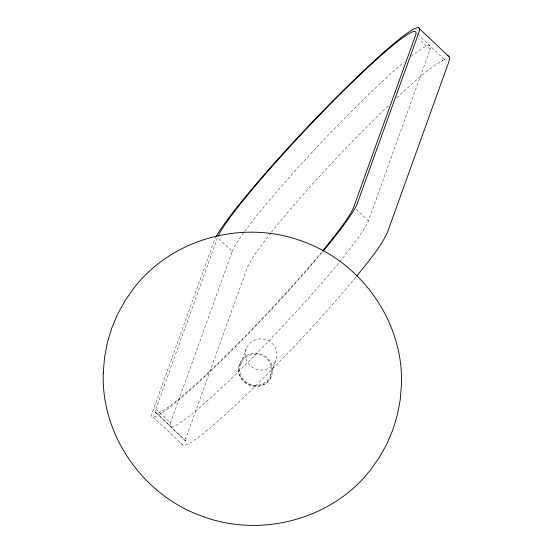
<?xml version="1.0" encoding="UTF-8"?>
<svg xmlns="http://www.w3.org/2000/svg" width="553" height="553" viewBox="0 0 553 553"><rect width="100%" height="100%" fill="white"/><g stroke="black" fill="none" stroke-linecap="round" stroke-linejoin="round"><path stroke-width="0.41" stroke-dasharray="2.77 2.07" d="M239.615 363.915C231.901 384.017 264.714 395.893 271.654 375.515A17.039 16.638 19.8 0 0 252.527 353.284A17.039 16.638 19.8 0 0 242.712 380.381A17.039 16.638 19.8 0 0 271.647 375.528L271.654 375.515M155.849 409.04L217.571 237.596L232.225 251.456L170.504 422.9L155.849 409.04A144.188 12.643 -46.6 0 0 210.119 370.883A144.188 12.643 -46.6 0 0 322.261 251.304M240.666 364.316L246.147 349.081M270.597 375.148A15.913 15.546 19.8 0 0 252.728 354.362A15.913 15.546 19.8 0 0 243.562 379.683A15.913 15.546 19.8 0 0 270.597 375.148L276.078 359.913A15.913 15.546 19.8 0 0 258.216 339.127A15.913 15.546 19.8 0 0 249.05 364.448A15.913 15.546 19.8 0 0 276.078 359.913M170.504 422.9A144.188 12.643 -46.6 0 0 258.956 351.031A144.188 12.643 -46.6 0 0 368.381 220.889L430.11 49.445L418.503 38.475M270.832 232.861L253.627 256.025L247.509 267.064L185.78 438.529L185.967 437.948L185.449 440.886L155.324 411.978M271.357 232.198C307.703 187.343 347.422 145.266 388.939 105.174M355.793 277.247C322.212 317.733 286.074 356.063 248.491 392.844C232.191 408.439 215.815 424.061 197.85 437.755C193.308 440.637 189.015 444.723 183.465 445.435L151.695 415.773M396.722 97.791C411.522 84.644 425.616 70.072 443.036 60.367L442.469 60.588L445.338 59.945L444.273 59.358L445.448 60.519L419.029 35.53M416.582 33.221L418.462 34.95M356.167 209.338L368.381 220.889M156.506 413.139L185.981 441.018L184.799 439.856M181.17 443.651L182.393 444.847M216.258 236.442A149.448 13.106 -46.6 0 0 213.963 241.281L152.234 412.732A149.448 13.106 -46.6 0 0 207.064 374.519A149.448 13.106 -46.6 0 0 322.337 252.106M411.197 56.302A144.188 12.643 -46.6 0 1 430.11 49.445M232.225 251.456A144.188 12.643 -46.6 0 1 243.776 232.619M244.675 231.382A144.188 12.643 -46.6 0 1 404.291 61.95"/><path stroke-width="0.83" d="M356.885 275.919C367.71 262.115 379.655 248.753 387.273 232.82L448.995 61.383L449.727 57.761L447.861 55.521M418.379 27.65L449.077 56.724M216.258 236.442A149.448 13.106 -46.6 0 1 334.067 99.609A149.448 13.106 -46.6 0 1 419.063 31.894L357.335 203.345A149.448 13.106 -46.6 0 1 322.869 251.463M218.124 236.228A144.188 12.643 -46.6 0 1 329.153 105.264A144.188 12.643 -46.6 0 1 415.448 35.586L353.726 207.029A144.188 12.643 -46.6 0 1 322.786 250.661M103.28 373.054L103.273 373.178C101.047 435.888 143.656 495.785 202.564 516.35C261.002 538.256 332.077 519.509 370.51 469.905L379.413 457.303L386.851 443.948L392.817 429.875L397.4 414.798L400.241 399.778L401.464 384.397C403.697 321.687 361.088 261.79 302.173 241.226C243.742 219.32 172.66 238.066 134.234 287.671L125.324 300.272L117.886 313.627L111.92 327.694L107.337 342.777L104.496 357.798L103.28 373.054"/></g></svg>
